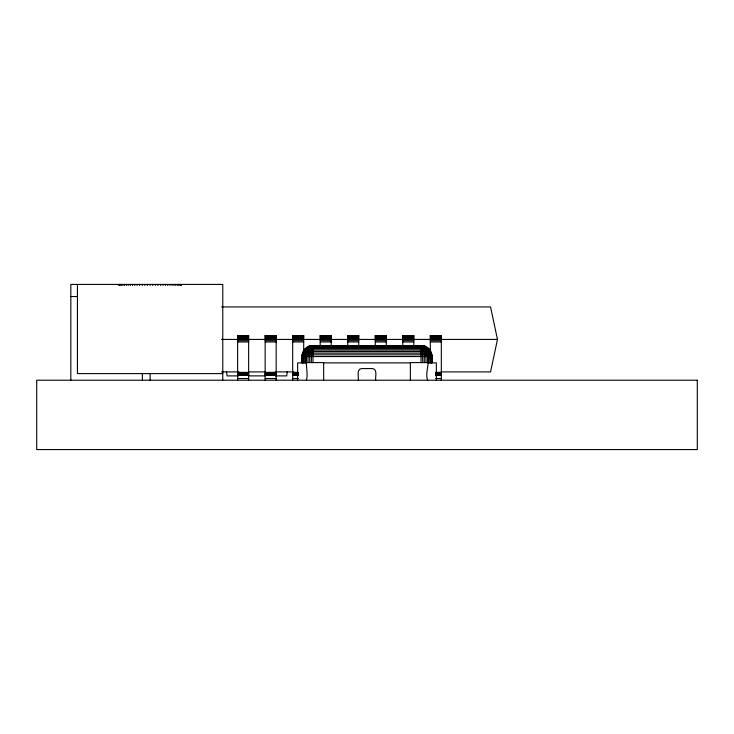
<?xml version="1.0" encoding="UTF-8"?>
<svg xmlns="http://www.w3.org/2000/svg" width="734" height="734" viewBox="0 0 734 734"><rect width="100%" height="100%" fill="white"/><g stroke="black" fill="none" stroke-linecap="round" stroke-linejoin="round"><path stroke-width="1.1" d="M432.023 362.88C433.84 355.348 429.84 345.338 421.013 345.54L312.987 345.54C300.472 349.962 309.638 372.11 306.317 380.212M305.206 362.88C304.592 356.816 305.023 346.411 312.987 345.54L312.987 362.596M301.977 362.88C300.16 355.348 304.16 345.338 312.987 345.54C310.161 350.448 311.858 357.155 311.271 362.596M287.333 371.413L286.7 375.891L275.241 375.891M427.683 380.212C423.527 371.239 436.179 349.191 421.013 345.54L421.013 362.596M221.494 306.95L490.569 306.95L497.469 339.429L490.569 371.909L441.327 371.909M118.963 285.526L119.22 284.425L119.22 285.526M309.592 362.596C310.262 357.385 308.032 349.145 312.987 345.54C304.188 345.365 300.344 355.421 302.114 362.88M70.831 296.536L77.437 296.536M237.632 335.649L248.642 335.649M265.157 335.649L276.168 335.649M292.683 335.649L303.692 335.649M320.207 335.649L331.217 335.649M347.733 335.649L358.743 335.649M375.257 335.649L386.267 335.649M402.782 335.649L413.793 335.649M430.308 335.649L441.317 335.649M237.632 335.998L248.642 335.998M265.157 335.998L276.168 335.998M292.683 335.998L303.692 335.998M320.207 335.998L331.217 335.998M347.733 335.998L358.743 335.998M375.257 335.998L386.267 335.998M402.782 335.998L413.793 335.998M430.308 335.998L441.317 335.998M237.632 336.576L248.642 336.576M265.157 336.576L276.168 336.576M292.683 336.576L303.692 336.576M320.207 336.576L331.217 336.576M347.733 336.576L358.743 336.576M375.257 336.576L386.267 336.576M402.782 336.576L413.793 336.576M430.308 336.576L441.317 336.576M237.632 337.356L248.642 337.356M265.157 337.356L276.168 337.356M292.683 337.356L303.692 337.356M320.207 337.356L331.217 337.356M347.733 337.356L358.743 337.356M375.257 337.356L386.267 337.356M402.782 337.356L413.793 337.356M430.308 337.356L441.317 337.356M237.632 338.319L248.642 338.319M265.157 338.319L276.168 338.319M292.683 338.319L303.692 338.319M320.207 338.319L331.217 338.319M347.733 338.319L358.743 338.319M375.257 338.319L386.267 338.319M402.782 338.319L413.793 338.319M430.308 338.319L441.317 338.319M221.484 339.429L248.642 339.429M248.964 339.429L265.002 339.429M265.157 339.429L303.692 339.429M303.931 339.429L319.969 339.429M320.207 339.429L358.743 339.429M358.898 339.429L374.936 339.429M375.257 339.429L497.469 339.429M237.632 340.659L248.642 340.659M265.157 340.659L276.168 340.659M292.683 340.659L303.692 340.659M320.207 340.659L331.217 340.659M347.733 340.659L358.743 340.659M375.257 340.659L386.267 340.659M402.782 340.659L413.793 340.659M430.308 340.659L441.317 340.659M237.632 341.98L248.642 341.98M265.157 341.98L276.168 341.98M292.683 341.98L303.692 341.98M320.207 341.98L331.217 341.98M347.733 341.98L358.743 341.98M375.257 341.98L386.267 341.98M402.782 341.98L413.793 341.98M430.308 341.98L441.317 341.98M311.271 345.677L422.729 345.677C430.72 346.797 433.243 355.999 431.886 362.88M309.592 346.081L424.408 346.081M307.996 346.742L426.004 346.742M306.518 347.641L427.482 347.641M305.206 348.76L428.794 348.76M304.087 350.081L429.913 350.081M303.179 351.549L430.821 351.549M302.518 353.146L431.482 353.146M302.114 354.825L431.886 354.825M301.977 356.55L432.023 356.55M427.683 362.596L410.343 362.596L410.343 380.212M306.317 362.88L297.646 362.88L297.646 380.212M323.657 362.88L410.343 362.88M427.683 362.88L436.354 362.88L436.354 380.212M221.494 371.909L238.669 371.909M248.973 371.909L265.011 371.909M275.314 371.909L293.628 371.909M237.632 372.349L248.642 372.349M265.157 372.349L276.168 372.349M292.683 372.349L298.188 372.349M435.812 372.349L441.317 372.349M237.632 372.955L248.642 372.955M265.157 372.955L276.168 372.955M292.683 372.955L298.188 372.955M435.812 372.955L441.317 372.955M222.769 373.606L77.437 373.606L77.437 284.425M237.632 373.523L248.642 373.523M265.157 373.523L276.168 373.523M292.683 373.523L298.188 373.523M435.812 373.523L441.317 373.523M237.632 374.046L248.642 374.046M265.157 374.046L276.168 374.046M292.683 374.046L298.188 374.046M435.812 374.046L441.317 374.046M237.632 374.514L248.642 374.514M265.157 374.514L276.168 374.514M292.683 374.514L298.188 374.514M435.812 374.514L441.317 374.514M237.632 374.918L248.642 374.918M265.157 374.918L276.168 374.918M292.683 374.918L298.188 374.918M435.812 374.918L441.317 374.918M237.632 375.23L248.642 375.23M265.157 375.23L276.168 375.23M292.683 375.23L298.188 375.23M435.812 375.23L441.317 375.23M237.632 375.459L248.642 375.459M265.157 375.459L276.168 375.459M292.683 375.459L298.188 375.459M435.812 375.459L441.317 375.459M238.559 375.891L227.1 375.891L226.467 371.413M248.872 375.891L264.928 375.891M237.632 378.524L248.642 378.524M265.157 378.524L276.168 378.524M292.683 378.524L298.188 378.524M435.812 378.524L441.317 378.524M422.711 345.677L421.013 345.54L422.399 350.081L422.729 362.596M181.243 285.526L180.986 284.425L180.986 285.526M305.206 356.55L306.317 362.596L323.657 362.596L323.657 380.212M441.317 335.53L441.317 380.451M431.482 362.88C433.115 355.623 429.739 345.466 421.013 345.54C425.968 349.145 423.738 357.385 424.408 362.596M430.821 362.88C432.216 355.944 429.592 345.65 421.013 345.54C427.381 347.962 425.656 357.32 426.004 362.596M430.308 335.53L430.308 350.98M429.913 362.88C430.968 356.357 429.353 345.953 421.013 345.54C428.289 347.044 427.61 357.018 427.482 362.596L428.794 356.55L428.794 362.88M413.793 335.53L413.793 346.476M402.782 335.53L402.782 346.476M386.267 335.53L386.267 346.476M375.67 380.267C375.12 377.056 377.882 369.101 372.367 368.569L361.633 368.569C356.118 369.101 358.88 377.056 358.33 380.267M375.257 335.53L375.257 346.476M358.743 335.53L358.743 346.476M347.733 335.53L347.733 346.476M331.217 335.53L331.217 346.476M320.207 335.53L320.207 346.476M307.996 362.596C308.344 357.32 306.619 347.962 312.987 345.54C304.261 345.466 300.885 355.623 302.518 362.88M306.518 356.55L306.518 362.596M304.087 362.88C303.032 356.357 304.647 345.953 312.987 345.54C304.408 345.65 301.784 355.944 303.179 362.88M303.692 335.53L303.692 350.98M292.683 335.53L292.683 380.451M276.168 335.53L276.168 380.451M265.157 335.53L265.157 380.451M248.642 335.53L248.642 380.451M237.632 335.53L237.632 380.451M222.769 380.212L222.769 284.425L70.831 284.425L70.831 380.212M179.94 284.425L179.94 285.526M178.711 284.425L178.711 285.526M177.289 284.425L177.289 285.526M175.692 284.425L175.692 285.526M173.921 284.425L173.921 285.526M172.004 284.425L172.004 285.526M169.949 284.425L169.949 285.526M167.756 284.425L167.756 285.526M165.453 284.425L165.453 285.526M163.049 284.425L163.049 285.526M160.562 284.425L160.562 285.526M158.012 284.425L158.012 285.526M155.397 284.425L155.397 285.526M152.764 284.425L152.764 285.526M150.103 284.425L150.103 285.526M150.103 373.606L150.103 380.212M147.442 284.425L147.442 285.526M144.809 284.425L144.809 285.526M142.396 373.606L142.396 380.212M142.194 284.425L142.194 285.526M139.643 284.425L139.643 285.526M137.157 284.425L137.157 285.526M134.753 284.425L134.753 285.526M132.45 284.425L132.45 285.526M130.257 284.425L130.257 285.526M128.202 284.425L128.202 285.526M126.285 284.425L126.285 285.526M124.514 284.425L124.514 285.526M122.917 284.425L122.917 285.526M121.495 284.425L121.495 285.526M120.266 284.425L120.266 285.526M697.3 380.212L36.7 380.212L36.7 449.575L697.3 449.575L697.3 380.212"/></g></svg>
